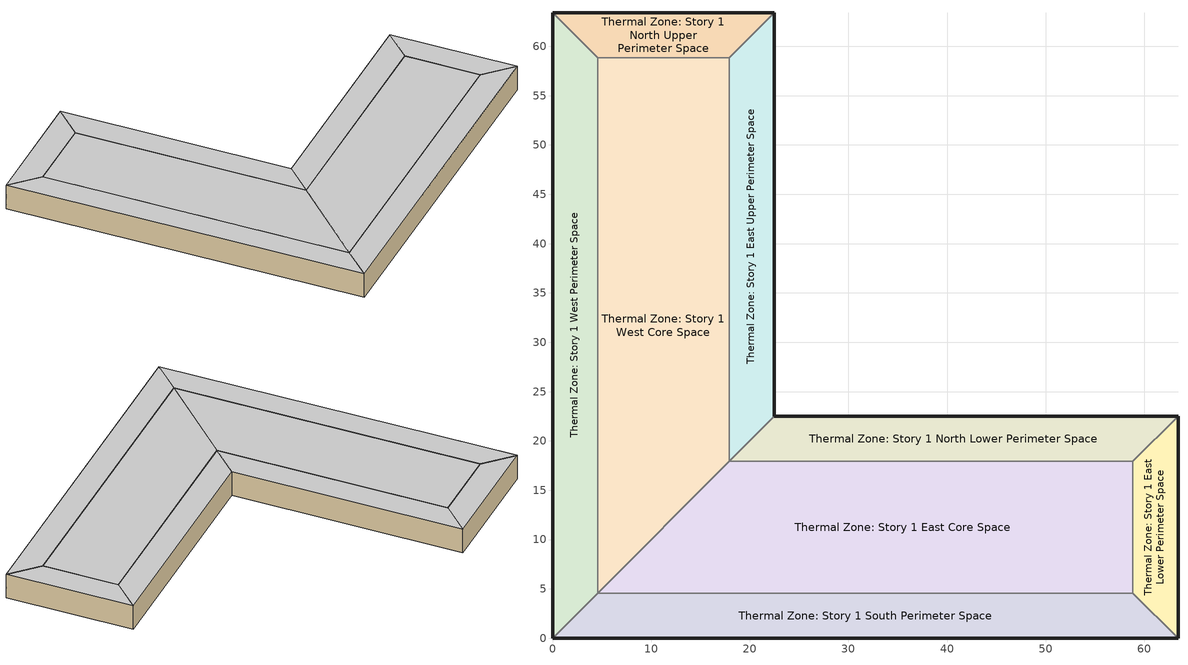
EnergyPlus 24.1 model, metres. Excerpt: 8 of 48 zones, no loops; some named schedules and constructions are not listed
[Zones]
Thermal Zone: Story 1 East Core Space
 floor adiabatic (ExtSlabCarpet 4in ClimateZone 1-8): 58.83,17.93 58.83,4.57 4.57,4.57 17.93,17.93 z0
 wall to Thermal Zone: Story 1 North Lower Perimeter Space (256 - interior walls Reversed): 58.83,17.93 17.93,17.93 z0:4.7
 wall to Thermal Zone: Story 1 East Lower Perimeter Space (256 - interior walls Reversed): 58.83,4.57 58.83,17.93 z0:4.7
 wall to Thermal Zone: Story 1 South Perimeter Space (256 - interior walls Reversed): 4.57,4.57 58.83,4.57 z0:4.7
 wall to Thermal Zone: Story 1 West Core Space (256 - interior walls Reversed): 17.93,17.93 4.57,4.57 z0:4.7
 ceiling to Thermal Zone: Story 2 East Core Space (256 - ceiling): 58.83,4.57 58.83,17.93 17.93,17.93 4.57,4.57 z4.7
Thermal Zone: Story 1 East Lower Perimeter Space
 floor adiabatic (ExtSlabCarpet 4in ClimateZone 1-8): 63.4,22.5 63.4,0 58.83,4.57 58.83,17.93 z0
 wall outside (256 - exterior walls): 63.4,0 63.4,22.5 z0:4.7
 wall to Thermal Zone: Story 1 South Perimeter Space (256 - interior walls): 58.83,4.57 63.4,0 z0:4.7
 wall to Thermal Zone: Story 1 North Lower Perimeter Space (256 - interior walls Reversed): 63.4,22.5 58.83,17.93 z0:4.7
 ceiling to Thermal Zone: Story 2 East Lower Perimeter Space (256 - ceiling): 63.4,0 63.4,22.5 58.83,17.93 58.83,4.57 z4.7
Thermal Zone: Story 1 East Upper Perimeter Space
 floor adiabatic (ExtSlabCarpet 4in ClimateZone 1-8): 22.5,63.4 22.5,22.5 17.93,17.93 17.93,58.83 z0
 wall outside (256 - exterior walls): 22.5,22.5 22.5,63.4 z0:4.7
 wall to Thermal Zone: Story 1 North Lower Perimeter Space (256 - interior walls): 17.93,17.93 22.5,22.5 z0:4.7
 wall to Thermal Zone: Story 1 West Core Space (256 - interior walls): 17.93,58.83 17.93,17.93 z0:4.7
 wall to Thermal Zone: Story 1 North Upper Perimeter Space (256 - interior walls): 22.5,63.4 17.93,58.83 z0:4.7
 ceiling to Thermal Zone: Story 2 East Upper Perimeter Space (256 - ceiling): 17.93,17.93 22.5,22.5 22.5,63.4 17.93,58.83 z4.7
Thermal Zone: Story 1 North Lower Perimeter Space
 floor adiabatic (ExtSlabCarpet 4in ClimateZone 1-8): 63.4,22.5 58.83,17.93 17.93,17.93 22.5,22.5 z0
 wall outside (256 - exterior walls): 63.4,22.5 22.5,22.5 z0:4.7
 ceiling to Thermal Zone: Story 2 North Lower Perimeter Space (256 - ceiling): 58.83,17.93 63.4,22.5 22.5,22.5 17.93,17.93 z4.7
Thermal Zone: Story 1 North Upper Perimeter Space
 floor adiabatic (ExtSlabCarpet 4in ClimateZone 1-8): 22.5,63.4 17.93,58.83 4.57,58.83 0,63.4 z0
 wall outside (256 - exterior walls): 22.5,63.4 0,63.4 z0:4.7
 wall to Thermal Zone: Story 1 West Core Space (256 - interior walls): 4.57,58.83 17.93,58.83 z0:4.7
 wall to Thermal Zone: Story 1 West Perimeter Space (256 - interior walls): 0,63.4 4.57,58.83 z0:4.7
 ceiling to Thermal Zone: Story 2 North Upper Perimeter Space (256 - ceiling): 17.93,58.83 22.5,63.4 0,63.4 4.57,58.83 z4.7
Thermal Zone: Story 1 South Perimeter Space
 floor adiabatic (ExtSlabCarpet 4in ClimateZone 1-8): 58.83,4.57 63.4,0 0,0 4.57,4.57 z0
 wall outside (256 - exterior walls): 0,0 63.4,0 z0:4.7
 wall to Thermal Zone: Story 1 West Perimeter Space (256 - interior walls): 4.57,4.57 0,0 z0:4.7
 ceiling to Thermal Zone: Story 2 South Perimeter Space (256 - ceiling): 63.4,0 58.83,4.57 4.57,4.57 0,0 z4.7
Thermal Zone: Story 1 West Core Space
 floor adiabatic (ExtSlabCarpet 4in ClimateZone 1-8): 17.93,58.83 17.93,17.93 4.57,4.57 4.57,58.83 z0
 wall to Thermal Zone: Story 1 West Perimeter Space (256 - interior walls): 4.57,58.83 4.57,4.57 z0:4.7
 ceiling to Thermal Zone: Story 2 West Core Space (256 - ceiling): 4.57,4.57 17.93,17.93 17.93,58.83 4.57,58.83 z4.7
Thermal Zone: Story 1 West Perimeter Space
 floor adiabatic (ExtSlabCarpet 4in ClimateZone 1-8): 0,63.4 4.57,58.83 4.57,4.57 0,0 z0
 wall outside (256 - exterior walls): 0,63.4 0,0 z0:4.7
 ceiling to Thermal Zone: Story 2 West Perimeter Space (256 - ceiling): 0,0 4.57,4.57 4.57,58.83 0,63.4 z4.7
[Schedule:Day:Interval]
Office Bldg Light Default Schedule 1: No, 07:00, 0.3, 09:00, 0.6, 13:00, 0.7, 17:00, 0.8, 19:00, 0.6, 20:00, 0.5, 22:00, 0.3, 23:00, 0.3, 24:00, 0.3
Office Bldg Light Rule 1 Day Schedule 1: No, 07:00, 0.3, 09:00, 0.3, 13:00, 0.3, 17:00, 0.3, 19:00, 0.3, 20:00, 0.3, 22:00, 0.3, 23:00, 0.3, 24:00, 0.3
Office Bldg Light Summer Design Day 1; Medium Office Bldg Equip Summer Design Day: No, 24:00, 1
Office Bldg Light Winter Design Day 1; Medium Office Bldg Occ Winter Design Day; Medium Office Bldg Equip Winter Design Day: No, 24:00, 0
Medium Office Bldg Occ Default Schedule: No, 06:00, 0.05, 07:00, 0.1, 08:00, 0.2, 09:00, 0.7, 13:00, 0.95, 17:00, 0.95, 18:00, 0.7, 20:00, 0.4, 22:00, 0.1, 24:00, 0.05
Medium Office Bldg Occ Rule 1 Day Schedule: No, 06:00, 0.05, 08:00, 0.1, 14:00, 0.5, 18:00, 0.1, 24:00, 0.05
Medium Office Bldg Occ Summer Design Day: No, 06:00, 0.05, 22:00, 1, 24:00, 0.05
Medium Office Bldg Equip Default Schedule: No, 08:00, 0.4, 12:00, 0.9, 13:00, 0.8, 17:00, 0.9, 18:00, 0.8, 20:00, 0.6, 22:00, 0.5, 24:00, 0.5
Medium Office Bldg Equip Rule 1 Day Schedule: No, 24:00, 0.3
CoreSpace Occ Default Schedule: No, 01:00, 0.1, 02:00, 0.1, 03:00, 0.1, 04:00, 0.1, 05:00, 0.1, 06:00, 0.1, 07:00, 0.2, 08:00, 0.2, 09:00, 0.2, 10:00, 0.5, 11:00, 0.5, 12:00, 0.5, 13:00, 0.8, 14:00, 0.8, 15:00, 1, 16:00, 1, 17:00, 1, 18:00, 1, 19:00, 1, 20:00, 0.9, 21:00, 0.2, 22:00, 0.2, 23:00, 0.2, 24:00, 0.2
CoreSpace Occ Weekend Schedule: No, 01:00, 0.1, 02:00, 0.1, 03:00, 0.1, 04:00, 0.1, 05:00, 0.1, 06:00, 0.1, 07:00, 0.2, 08:00, 0.2, 09:00, 0.2, 10:00, 0.4, 11:00, 0.4, 12:00, 0.4, 13:00, 0.7, 14:00, 0.7, 15:00, 0.9, 16:00, 0.9, 17:00, 0.9, 18:00, 0.9, 19:00, 0.9, 20:00, 0.6, 21:00, 0.2, 22:00, 0.2, 23:00, 0.2, 24:00, 0.2
Thermal Zone: Story 1 East Upper Perimeter Space Light Default Schedule; Thermal Zone: Story 1 East Upper Perimeter Space Occ Default Schedule; Thermal Zone: Story 1 East Upper Perimeter Space Equip Default Schedule: No, 01:00, 0.45, 02:00, 0.45, 03:00, 0.45, 04:00, 0.55, 05:00, 0.55, 06:00, 0.55, 07:00, 0.85, 08:00, 0.85, 09:00, 0.85, 10:00, 1, 11:00, 1, 12:00, 1, 13:00, 1, 14:00, 1, 15:00, 1, 16:00, 1, 17:00, 1, 18:00, 0.55, 19:00, 0.55, 20:00, 0.55, 21:00, 0.55, 22:00, 0.45, 23:00, 0.45, 24:00, 0.45
Thermal Zone: Story 1 East Upper Perimeter Space Light Weekend Schedule; Thermal Zone: Story 1 East Upper Perimeter Space Occ Weekend Schedule; Thermal Zone: Story 1 East Upper Perimeter Space Equip Weekend Schedule: No, 01:00, 0.45, 02:00, 0.45, 03:00, 0.45, 04:00, 0.55, 05:00, 0.55, 06:00, 0.55, 07:00, 0.75, 08:00, 0.75, 09:00, 0.75, 10:00, 1, 11:00, 1, 12:00, 1, 13:00, 1, 14:00, 1, 15:00, 1, 16:00, 1, 17:00, 0.95, 18:00, 0.55, 19:00, 0.55, 20:00, 0.55, 21:00, 0.55, 22:00, 0.45, 23:00, 0.45, 24:00, 0.45
Thermal Zone: Story 1 East Core Space Light Default Schedule; Thermal Zone: Story 1 East Core Space Occ Default Schedule; Thermal Zone: Story 1 East Core Space Equip Default Schedule: No, 01:00, 0.5, 02:00, 0.5, 03:00, 0.5, 04:00, 0.5, 05:00, 0.5, 06:00, 0.5, 07:00, 0.6, 08:00, 0.6, 09:00, 0.6, 10:00, 0.9, 11:00, 0.9, 12:00, 0.9, 13:00, 1, 14:00, 1, 15:00, 1, 16:00, 1, 17:00, 1, 18:00, 1, 19:00, 1, 20:00, 1, 21:00, 0.6, 22:00, 0.6, 23:00, 0.6, 24:00, 0.6
Thermal Zone: Story 1 East Core Space Light Weekend Schedule; Thermal Zone: Story 1 East Core Space Occ Weekend Schedule; Thermal Zone: Story 1 East Core Space Equip Weekend Schedule: No, 01:00, 0.5, 02:00, 0.5, 03:00, 0.5, 04:00, 0.5, 05:00, 0.5, 06:00, 0.5, 07:00, 0.6, 08:00, 0.6, 09:00, 0.6, 10:00, 0.8, 11:00, 0.8, 12:00, 0.8, 13:00, 1, 14:00, 1, 15:00, 1, 16:00, 1, 17:00, 1, 18:00, 1, 19:00, 1, 20:00, 1, 21:00, 0.6, 22:00, 0.6, 23:00, 0.6, 24:00, 0.6
Thermal Zone: Story 2 West Perimeter Space Light Default Schedule; Thermal Zone: Story 2 West Perimeter Space Occ Default Schedule; Thermal Zone: Story 2 West Perimeter Space Equip Default Schedule: No, 01:00, 0.15, 02:00, 0.05, 03:00, 0.05, 04:00, 0.05, 05:00, 0.05, 06:00, 0.05, 07:00, 0.05, 08:00, 0.15, 09:00, 0.15, 10:00, 0.15, 11:00, 0.45, 12:00, 0.45, 13:00, 0.45, 14:00, 0.75, 15:00, 0.75, 16:00, 0.95, 17:00, 0.95, 18:00, 0.95, 19:00, 0.95, 20:00, 0.95, 21:00, 0.85, 22:00, 0.15, 23:00, 0.15, 24:00, 0.15
Thermal Zone: Story 2 West Perimeter Space Light Weekend Schedule; Thermal Zone: Story 2 West Perimeter Space Occ Weekend Schedule; Thermal Zone: Story 2 West Perimeter Space Equip Weekend Schedule: No, 01:00, 0.15, 02:00, 0.05, 03:00, 0.05, 04:00, 0.05, 05:00, 0.05, 06:00, 0.05, 07:00, 0.05, 08:00, 0.15, 09:00, 0.15, 10:00, 0.15, 11:00, 0.35, 12:00, 0.35, 13:00, 0.35, 14:00, 0.65, 15:00, 0.65, 16:00, 0.85, 17:00, 0.85, 18:00, 0.85, 19:00, 0.85, 20:00, 0.85, 21:00, 0.55, 22:00, 0.15, 23:00, 0.15, 24:00, 0.15
Thermal Zone: Story 2 East Upper Perimeter Space Light Default Schedule; Thermal Zone: Story 2 East Upper Perimeter Space Occ Default Schedule; Thermal Zone: Story 2 East Upper Perimeter Space Equip Default Schedule: No, 01:00, 0.05, 02:00, 0.05, 03:00, 0.05, 04:00, 0.05, 05:00, 0.05, 06:00, 0.05, 07:00, 0.05, 08:00, 0.05, 09:00, 0.05, 10:00, 0.05, 11:00, 0.15, 12:00, 0.15, 13:00, 0.15, 14:00, 0.45, 15:00, 0.45, 16:00, 0.65, 17:00, 0.65, 18:00, 0.65, 19:00, 0.65, 20:00, 0.65, 21:00, 0.55, 22:00, 0.05, 23:00, 0.05, 24:00, 0.05
Thermal Zone: Story 2 East Upper Perimeter Space Light Weekend Schedule; Thermal Zone: Story 2 East Upper Perimeter Space Occ Weekend Schedule; Thermal Zone: Story 2 East Upper Perimeter Space Equip Weekend Schedule: No, 01:00, 0.05, 02:00, 0.05, 03:00, 0.05, 04:00, 0.05, 05:00, 0.05, 06:00, 0.05, 07:00, 0.05, 08:00, 0.05, 09:00, 0.05, 10:00, 0.05, 11:00, 0.05, 12:00, 0.05, 13:00, 0.05, 14:00, 0.35, 15:00, 0.35, 16:00, 0.55, 17:00, 0.55, 18:00, 0.55, 19:00, 0.55, 20:00, 0.55, 21:00, 0.25, 22:00, 0.05, 23:00, 0.05, 24:00, 0.05
Thermal Zone: Story 3 North Lower Perimeter Space Light Default Schedule; Thermal Zone: Story 3 North Lower Perimeter Space Occ Default Schedule; Thermal Zone: Story 3 North Lower Perimeter Space Equip Default Schedule: No, 01:00, 0.35, 02:00, 0.35, 03:00, 0.35, 04:00, 0.35, 05:00, 0.35, 06:00, 0.35, 07:00, 0.45, 08:00, 0.45, 09:00, 0.45, 10:00, 0.75, 11:00, 0.75, 12:00, 0.75, 13:00, 1, 14:00, 1, 15:00, 1, 16:00, 1, 17:00, 1, 18:00, 1, 19:00, 1, 20:00, 1, 21:00, 0.45, 22:00, 0.45, 23:00, 0.45, 24:00, 0.45
Thermal Zone: Story 3 North Lower Perimeter Space Light Weekend Schedule; Thermal Zone: Story 3 North Lower Perimeter Space Occ Weekend Schedule; Thermal Zone: Story 3 North Lower Perimeter Space Equip Weekend Schedule: No, 01:00, 0.35, 02:00, 0.35, 03:00, 0.35, 04:00, 0.35, 05:00, 0.35, 06:00, 0.35, 07:00, 0.45, 08:00, 0.45, 09:00, 0.45, 10:00, 0.65, 11:00, 0.65, 12:00, 0.65, 13:00, 0.95, 14:00, 0.95, 15:00, 1, 16:00, 1, 17:00, 1, 18:00, 1, 19:00, 1, 20:00, 0.85, 21:00, 0.45, 22:00, 0.45, 23:00, 0.45, 24:00, 0.45
Thermal Zone: Story 3 East Core Space Light Default Schedule; Thermal Zone: Story 3 East Core Space Occ Default Schedule; Thermal Zone: Story 3 East Core Space Equip Default Schedule: No, 01:00, 0.4, 02:00, 0.4, 03:00, 0.3, 04:00, 0.3, 05:00, 0.3, 06:00, 0.3, 07:00, 0.3, 08:00, 0.3, 09:00, 0.4, 10:00, 0.4, 11:00, 0.4, 12:00, 0.7, 13:00, 0.7, 14:00, 0.7, 15:00, 1, 16:00, 1, 17:00, 1, 18:00, 1, 19:00, 1, 20:00, 1, 21:00, 1, 22:00, 1, 23:00, 0.4, 24:00, 0.4
Thermal Zone: Story 3 East Core Space Light Weekend Schedule; Thermal Zone: Story 3 East Core Space Occ Weekend Schedule; Thermal Zone: Story 3 East Core Space Equip Weekend Schedule: No, 01:00, 0.4, 02:00, 0.4, 03:00, 0.3, 04:00, 0.3, 05:00, 0.3, 06:00, 0.3, 07:00, 0.3, 08:00, 0.3, 09:00, 0.4, 10:00, 0.4, 11:00, 0.4, 12:00, 0.6, 13:00, 0.6, 14:00, 0.6, 15:00, 0.9, 16:00, 0.9, 17:00, 1, 18:00, 1, 19:00, 1, 20:00, 1, 21:00, 1, 22:00, 0.8, 23:00, 0.4, 24:00, 0.4
Thermal Zone: Story 3 West Core Space Light Default Schedule; Thermal Zone: Story 3 West Core Space Occ Default Schedule; Thermal Zone: Story 3 West Core Space Equip Default Schedule: No, 01:00, 0.05, 02:00, 0.05, 03:00, 0.05, 04:00, 0.05, 05:00, 0.05, 06:00, 0.05, 07:00, 0.05, 08:00, 0.05, 09:00, 0.05, 10:00, 0.15, 11:00, 0.15, 12:00, 0.15, 13:00, 0.45, 14:00, 0.45, 15:00, 0.65, 16:00, 0.65, 17:00, 0.65, 18:00, 0.65, 19:00, 0.65, 20:00, 0.55, 21:00, 0.05, 22:00, 0.05, 23:00, 0.05, 24:00, 0.05
Thermal Zone: Story 3 West Core Space Light Weekend Schedule; Thermal Zone: Story 3 West Core Space Occ Weekend Schedule; Thermal Zone: Story 3 West Core Space Equip Weekend Schedule: No, 01:00, 0.05, 02:00, 0.05, 03:00, 0.05, 04:00, 0.05, 05:00, 0.05, 06:00, 0.05, 07:00, 0.05, 08:00, 0.05, 09:00, 0.05, 10:00, 0.05, 11:00, 0.05, 12:00, 0.05, 13:00, 0.35, 14:00, 0.35, 15:00, 0.55, 16:00, 0.55, 17:00, 0.55, 18:00, 0.55, 19:00, 0.55, 20:00, 0.25, 21:00, 0.05, 22:00, 0.05, 23:00, 0.05, 24:00, 0.05
Thermal Zone: Story 4 East Upper Perimeter Space Light Default Schedule; Thermal Zone: Story 4 East Upper Perimeter Space Occ Default Schedule; Thermal Zone: Story 4 East Upper Perimeter Space Equip Default Schedule: No, 01:00, 0.35, 02:00, 0.35, 03:00, 0.25, 04:00, 0.25, 05:00, 0.25, 06:00, 0.25, 07:00, 0.25, 08:00, 0.25, 09:00, 0.35, 10:00, 0.35, 11:00, 0.35, 12:00, 0.65, 13:00, 0.65, 14:00, 0.65, 15:00, 0.95, 16:00, 0.95, 17:00, 1, 18:00, 1, 19:00, 1, 20:00, 1, 21:00, 1, 22:00, 1, 23:00, 0.35, 24:00, 0.35
Thermal Zone: Story 4 East Upper Perimeter Space Light Weekend Schedule; Thermal Zone: Story 4 East Upper Perimeter Space Occ Weekend Schedule; Thermal Zone: Story 4 East Upper Perimeter Space Equip Weekend Schedule: No, 01:00, 0.35, 02:00, 0.35, 03:00, 0.25, 04:00, 0.25, 05:00, 0.25, 06:00, 0.25, 07:00, 0.25, 08:00, 0.25, 09:00, 0.35, 10:00, 0.35, 11:00, 0.35, 12:00, 0.55, 13:00, 0.55, 14:00, 0.55, 15:00, 0.85, 16:00, 0.85, 17:00, 1, 18:00, 1, 19:00, 1, 20:00, 1, 21:00, 1, 22:00, 0.75, 23:00, 0.35, 24:00, 0.35
Thermal Zone: Story 4 West Core Space Light Default Schedule; Thermal Zone: Story 4 West Core Space Occ Default Schedule; Thermal Zone: Story 4 West Core Space Equip Default Schedule; Thermal Zone: Story 5 West Core Space Light Default Schedule; Thermal Zone: Story 5 West Core Space Occ Default Schedule; Thermal Zone: Story 5 West Core Space Equip Default Schedule: No, 01:00, 0.55, 02:00, 0.45, 03:00, 0.45, 04:00, 0.45, 05:00, 0.45, 06:00, 0.45, 07:00, 0.45, 08:00, 0.55, 09:00, 0.55, 10:00, 0.55, 11:00, 0.85, 12:00, 0.85, 13:00, 0.85, 14:00, 1, 15:00, 1, 16:00, 1, 17:00, 1, 18:00, 1, 19:00, 1, 20:00, 1, 21:00, 1, 22:00, 0.55, 23:00, 0.55, 24:00, 0.55
Thermal Zone: Story 4 West Core Space Light Weekend Schedule; Thermal Zone: Story 4 West Core Space Occ Weekend Schedule; Thermal Zone: Story 4 West Core Space Equip Weekend Schedule; Thermal Zone: Story 5 West Core Space Light Weekend Schedule; Thermal Zone: Story 5 West Core Space Occ Weekend Schedule; Thermal Zone: Story 5 West Core Space Equip Weekend Schedule: No, 01:00, 0.55, 02:00, 0.45, 03:00, 0.45, 04:00, 0.45, 05:00, 0.45, 06:00, 0.45, 07:00, 0.45, 08:00, 0.55, 09:00, 0.55, 10:00, 0.55, 11:00, 0.75, 12:00, 0.75, 13:00, 0.75, 14:00, 1, 15:00, 1, 16:00, 1, 17:00, 1, 18:00, 1, 19:00, 1, 20:00, 1, 21:00, 0.95, 22:00, 0.55, 23:00, 0.55, 24:00, 0.55
Thermal Zone: Story 4 West Perimeter Space Light Default Schedule; Thermal Zone: Story 4 West Perimeter Space Occ Default Schedule; Thermal Zone: Story 4 West Perimeter Space Equip Default Schedule; Thermal Zone: Story 4 East Core Space Light Default Schedule; Thermal Zone: Story 4 East Core Space Occ Default Schedule; Thermal Zone: Story 4 East Core Space Equip Default Schedule; Thermal Zone: Story 5 East Core Space Light Default Schedule; Thermal Zone: Story 5 East Core Space Occ Default Schedule; Thermal Zone: Story 5 East Core Space Equip Default Schedule: No, 01:00, 0.5, 02:00, 0.5, 03:00, 0.4, 04:00, 0.4, 05:00, 0.4, 06:00, 0.4, 07:00, 0.4, 08:00, 0.4, 09:00, 0.5, 10:00, 0.5, 11:00, 0.5, 12:00, 0.8, 13:00, 0.8, 14:00, 0.8, 15:00, 1, 16:00, 1, 17:00, 1, 18:00, 1, 19:00, 1, 20:00, 1, 21:00, 1, 22:00, 1, 23:00, 0.5, 24:00, 0.5
Thermal Zone: Story 4 West Perimeter Space Light Weekend Schedule; Thermal Zone: Story 4 West Perimeter Space Occ Weekend Schedule; Thermal Zone: Story 4 West Perimeter Space Equip Weekend Schedule; Thermal Zone: Story 4 East Core Space Light Weekend Schedule; Thermal Zone: Story 4 East Core Space Occ Weekend Schedule; Thermal Zone: Story 4 East Core Space Equip Weekend Schedule; Thermal Zone: Story 5 East Core Space Light Weekend Schedule; Thermal Zone: Story 5 East Core Space Occ Weekend Schedule; Thermal Zone: Story 5 East Core Space Equip Weekend Schedule: No, 01:00, 0.5, 02:00, 0.5, 03:00, 0.4, 04:00, 0.4, 05:00, 0.4, 06:00, 0.4, 07:00, 0.4, 08:00, 0.4, 09:00, 0.5, 10:00, 0.5, 11:00, 0.5, 12:00, 0.7, 13:00, 0.7, 14:00, 0.7, 15:00, 1, 16:00, 1, 17:00, 1, 18:00, 1, 19:00, 1, 20:00, 1, 21:00, 1, 22:00, 0.9, 23:00, 0.5, 24:00, 0.5
Thermal Zone: Story 4 North Lower Perimeter Space Light Default Schedule; Thermal Zone: Story 4 North Lower Perimeter Space Occ Default Schedule; Thermal Zone: Story 4 North Lower Perimeter Space Equip Default Schedule: No, 01:00, 0.2, 02:00, 0.2, 03:00, 0.1, 04:00, 0.1, 05:00, 0.1, 06:00, 0.1, 07:00, 0.1, 08:00, 0.1, 09:00, 0.2, 10:00, 0.2, 11:00, 0.2, 12:00, 0.5, 13:00, 0.5, 14:00, 0.5, 15:00, 0.8, 16:00, 0.8, 17:00, 1, 18:00, 1, 19:00, 1, 20:00, 1, 21:00, 1, 22:00, 0.9, 23:00, 0.2, 24:00, 0.2
Thermal Zone: Story 4 North Lower Perimeter Space Light Weekend Schedule; Thermal Zone: Story 4 North Lower Perimeter Space Occ Weekend Schedule; Thermal Zone: Story 4 North Lower Perimeter Space Equip Weekend Schedule: No, 01:00, 0.2, 02:00, 0.2, 03:00, 0.1, 04:00, 0.1, 05:00, 0.1, 06:00, 0.1, 07:00, 0.1, 08:00, 0.1, 09:00, 0.2, 10:00, 0.2, 11:00, 0.2, 12:00, 0.4, 13:00, 0.4, 14:00, 0.4, 15:00, 0.7, 16:00, 0.7, 17:00, 0.9, 18:00, 0.9, 19:00, 0.9, 20:00, 0.9, 21:00, 0.9, 22:00, 0.6, 23:00, 0.2, 24:00, 0.2
Thermal Zone: Story 5 East Upper Perimeter Space Light Default Schedule; Thermal Zone: Story 5 East Upper Perimeter Space Occ Default Schedule; Thermal Zone: Story 5 East Upper Perimeter Space Equip Default Schedule: No, 01:00, 0.45, 02:00, 0.45, 03:00, 0.45, 04:00, 0.45, 05:00, 0.45, 06:00, 0.45, 07:00, 0.55, 08:00, 0.55, 09:00, 0.55, 10:00, 0.85, 11:00, 0.85, 12:00, 0.85, 13:00, 1, 14:00, 1, 15:00, 1, 16:00, 1, 17:00, 1, 18:00, 1, 19:00, 1, 20:00, 1, 21:00, 0.55, 22:00, 0.55, 23:00, 0.55, 24:00, 0.55
Thermal Zone: Story 5 East Upper Perimeter Space Light Weekend Schedule; Thermal Zone: Story 5 East Upper Perimeter Space Occ Weekend Schedule; Thermal Zone: Story 5 East Upper Perimeter Space Equip Weekend Schedule: No, 01:00, 0.45, 02:00, 0.45, 03:00, 0.45, 04:00, 0.45, 05:00, 0.45, 06:00, 0.45, 07:00, 0.55, 08:00, 0.55, 09:00, 0.55, 10:00, 0.75, 11:00, 0.75, 12:00, 0.75, 13:00, 1, 14:00, 1, 15:00, 1, 16:00, 1, 17:00, 1, 18:00, 1, 19:00, 1, 20:00, 0.95, 21:00, 0.55, 22:00, 0.55, 23:00, 0.55, 24:00, 0.55
Thermal Zone: Story 5 North Lower Perimeter Space Light Default Schedule; Thermal Zone: Story 5 North Lower Perimeter Space Occ Default Schedule; Thermal Zone: Story 5 North Lower Perimeter Space Equip Default Schedule: No, 01:00, 0.35, 02:00, 0.25, 03:00, 0.25, 04:00, 0.25, 05:00, 0.25, 06:00, 0.25, 07:00, 0.25, 08:00, 0.35, 09:00, 0.35, 10:00, 0.35, 11:00, 0.65, 12:00, 0.65, 13:00, 0.65, 14:00, 0.95, 15:00, 0.95, 16:00, 1, 17:00, 1, 18:00, 1, 19:00, 1, 20:00, 1, 21:00, 1, 22:00, 0.35, 23:00, 0.35, 24:00, 0.35
Thermal Zone: Story 5 North Lower Perimeter Space Light Weekend Schedule; Thermal Zone: Story 5 North Lower Perimeter Space Occ Weekend Schedule; Thermal Zone: Story 5 North Lower Perimeter Space Equip Weekend Schedule: No, 01:00, 0.35, 02:00, 0.25, 03:00, 0.25, 04:00, 0.25, 05:00, 0.25, 06:00, 0.25, 07:00, 0.25, 08:00, 0.35, 09:00, 0.35, 10:00, 0.35, 11:00, 0.55, 12:00, 0.55, 13:00, 0.55, 14:00, 0.85, 15:00, 0.85, 16:00, 1, 17:00, 1, 18:00, 1, 19:00, 1, 20:00, 1, 21:00, 0.75, 22:00, 0.35, 23:00, 0.35, 24:00, 0.35
Thermal Zone: Story 5 East Lower Perimeter Space Light Default Schedule; Thermal Zone: Story 5 East Lower Perimeter Space Occ Default Schedule; Thermal Zone: Story 5 East Lower Perimeter Space Equip Default Schedule: No, 01:00, 0.45, 02:00, 0.45, 03:00, 0.35, 04:00, 0.35, 05:00, 0.35, 06:00, 0.35, 07:00, 0.35, 08:00, 0.35, 09:00, 0.45, 10:00, 0.45, 11:00, 0.45, 12:00, 0.75, 13:00, 0.75, 14:00, 0.75, 15:00, 1, 16:00, 1, 17:00, 1, 18:00, 1, 19:00, 1, 20:00, 1, 21:00, 1, 22:00, 1, 23:00, 0.45, 24:00, 0.45
Thermal Zone: Story 5 East Lower Perimeter Space Light Weekend Schedule; Thermal Zone: Story 5 East Lower Perimeter Space Occ Weekend Schedule; Thermal Zone: Story 5 East Lower Perimeter Space Equip Weekend Schedule: No, 01:00, 0.45, 02:00, 0.45, 03:00, 0.35, 04:00, 0.35, 05:00, 0.35, 06:00, 0.35, 07:00, 0.35, 08:00, 0.35, 09:00, 0.45, 10:00, 0.45, 11:00, 0.45, 12:00, 0.65, 13:00, 0.65, 14:00, 0.65, 15:00, 0.95, 16:00, 0.95, 17:00, 1, 18:00, 1, 19:00, 1, 20:00, 1, 21:00, 1, 22:00, 0.85, 23:00, 0.45, 24:00, 0.45
Thermal Zone: Story 5 West Perimeter Space Light Default Schedule; Thermal Zone: Story 5 West Perimeter Space Occ Default Schedule; Thermal Zone: Story 5 West Perimeter Space Equip Default Schedule: No, 01:00, 0.05, 02:00, 0.05, 03:00, 0.05, 04:00, 0.05, 05:00, 0.05, 06:00, 0.05, 07:00, 0.05, 08:00, 0.05, 09:00, 0.05, 10:00, 0.35, 11:00, 0.35, 12:00, 0.35, 13:00, 0.65, 14:00, 0.65, 15:00, 0.85, 16:00, 0.85, 17:00, 0.85, 18:00, 0.85, 19:00, 0.85, 20:00, 0.75, 21:00, 0.05, 22:00, 0.05, 23:00, 0.05, 24:00, 0.05
Thermal Zone: Story 5 West Perimeter Space Light Weekend Schedule; Thermal Zone: Story 5 West Perimeter Space Occ Weekend Schedule; Thermal Zone: Story 5 West Perimeter Space Equip Weekend Schedule: No, 01:00, 0.05, 02:00, 0.05, 03:00, 0.05, 04:00, 0.05, 05:00, 0.05, 06:00, 0.05, 07:00, 0.05, 08:00, 0.05, 09:00, 0.05, 10:00, 0.25, 11:00, 0.25, 12:00, 0.25, 13:00, 0.55, 14:00, 0.55, 15:00, 0.75, 16:00, 0.75, 17:00, 0.75, 18:00, 0.75, 19:00, 0.75, 20:00, 0.45, 21:00, 0.05, 22:00, 0.05, 23:00, 0.05, 24:00, 0.05
[Schedule:Week:Daily]
CoreSpace Occ Week Rule - Jan1-Dec31: CoreSpace Occ Weekend Schedule, CoreSpace Occ Default Schedule, CoreSpace Occ Default Schedule, CoreSpace Occ Default Schedule, CoreSpace Occ Default Schedule, CoreSpace Occ Default Schedule, CoreSpace Occ Weekend Schedule, CoreSpace Occ Default Schedule, CoreSpace Occ Summer Design Day, CoreSpace Occ Winter Design Day, CoreSpace Occ Default Schedule, CoreSpace Occ Default Schedule
256 - Office Bldg Light Week Rule - Jan1-Dec31: Office Bldg Light Rule 1 Day Schedule 1, Office Bldg Light Default Schedule 1, Office Bldg Light Default Schedule 1, Office Bldg Light Default Schedule 1, Office Bldg Light Default Schedule 1, Office Bldg Light Default Schedule 1, Office Bldg Light Rule 1 Day Schedule 1, Office Bldg Light Default Schedule 1, Office Bldg Light Summer Design Day 1, Office Bldg Light Winter Design Day 1, Office Bldg Light Default Schedule 1, Office Bldg Light Default Schedule 1
Medium Office Bldg Occ Week Rule - Jan1-Dec31: Medium Office Bldg Occ Rule 1 Day Schedule, Medium Office Bldg Occ Default Schedule, Medium Office Bldg Occ Default Schedule, Medium Office Bldg Occ Default Schedule, Medium Office Bldg Occ Default Schedule, Medium Office Bldg Occ Default Schedule, Medium Office Bldg Occ Rule 1 Day Schedule, Medium Office Bldg Occ Default Schedule, Medium Office Bldg Occ Summer Design Day, Medium Office Bldg Occ Winter Design Day, Medium Office Bldg Occ Default Schedule, Medium Office Bldg Occ Default Schedule
Medium Office Bldg Equip Week Rule - Jan1-Dec31: Medium Office Bldg Equip Rule 1 Day Schedule, Medium Office Bldg Equip Default Schedule, Medium Office Bldg Equip Default Schedule, Medium Office Bldg Equip Default Schedule, Medium Office Bldg Equip Default Schedule, Medium Office Bldg Equip Default Schedule, Medium Office Bldg Equip Rule 1 Day Schedule, Medium Office Bldg Equip Default Schedule, Medium Office Bldg Equip Summer Design Day, Medium Office Bldg Equip Winter Design Day, Medium Office Bldg Equip Default Schedule, Medium Office Bldg Equip Default Schedule
Thermal Zone: Story 1 East Core Space Light Week Rule - Jan1-Dec31: Thermal Zone: Story 1 East Core Space Light Weekend Schedule, Thermal Zone: Story 1 East Core Space Light Default Schedule, Thermal Zone: Story 1 East Core Space Light Default Schedule, Thermal Zone: Story 1 East Core Space Light Default Schedule, Thermal Zone: Story 1 East Core Space Light Default Schedule, Thermal Zone: Story 1 East Core Space Light Default Schedule, Thermal Zone: Story 1 East Core Space Light Weekend Schedule, Thermal Zone: Story 1 East Core Space Light Default Schedule, CoreSpace Light Summer Design Day, CoreSpace Light Winter Design Day, Thermal Zone: Story 1 East Core Space Light Default Schedule, Thermal Zone: Story 1 East Core Space Light Default Schedule
Thermal Zone: Story 1 East Core Space Occ Week Rule - Jan1-Dec31: Thermal Zone: Story 1 East Core Space Occ Weekend Schedule, Thermal Zone: Story 1 East Core Space Occ Default Schedule, Thermal Zone: Story 1 East Core Space Occ Default Schedule, Thermal Zone: Story 1 East Core Space Occ Default Schedule, Thermal Zone: Story 1 East Core Space Occ Default Schedule, Thermal Zone: Story 1 East Core Space Occ Default Schedule, Thermal Zone: Story 1 East Core Space Occ Weekend Schedule, Thermal Zone: Story 1 East Core Space Occ Default Schedule, CoreSpace Occ Summer Design Day, CoreSpace Occ Winter Design Day, Thermal Zone: Story 1 East Core Space Occ Default Schedule, Thermal Zone: Story 1 East Core Space Occ Default Schedule
Thermal Zone: Story 1 East Core Space Equip Week Rule - Jan1-Dec31: Thermal Zone: Story 1 East Core Space Equip Weekend Schedule, Thermal Zone: Story 1 East Core Space Equip Default Schedule, Thermal Zone: Story 1 East Core Space Equip Default Schedule, Thermal Zone: Story 1 East Core Space Equip Default Schedule, Thermal Zone: Story 1 East Core Space Equip Default Schedule, Thermal Zone: Story 1 East Core Space Equip Default Schedule, Thermal Zone: Story 1 East Core Space Equip Weekend Schedule, Thermal Zone: Story 1 East Core Space Equip Default Schedule, CoreSpace Equip Summer Design Day, CoreSpace Equip Winter Design Day, Thermal Zone: Story 1 East Core Space Equip Default Schedule, Thermal Zone: Story 1 East Core Space Equip Default Schedule
Thermal Zone: Story 1 East Upper Perimeter Space Light Week Rule - Jan1-Dec31: Thermal Zone: Story 1 East Upper Perimeter Space Light Weekend Schedule, Thermal Zone: Story 1 East Upper Perimeter Space Light Default Schedule, Thermal Zone: Story 1 East Upper Perimeter Space Light Default Schedule, Thermal Zone: Story 1 East Upper Perimeter Space Light Default Schedule, Thermal Zone: Story 1 East Upper Perimeter Space Light Default Schedule, Thermal Zone: Story 1 East Upper Perimeter Space Light Default Schedule, Thermal Zone: Story 1 East Upper Perimeter Space Light Weekend Schedule, Thermal Zone: Story 1 East Upper Perimeter Space Light Default Schedule, PerimeterSpace Light Summer Design Day, PerimeterSpace Light Winter Design Day, Thermal Zone: Story 1 East Upper Perimeter Space Light Default Schedule, Thermal Zone: Story 1 East Upper Perimeter Space Light Default Schedule
Thermal Zone: Story 1 East Upper Perimeter Space Occ Week Rule - Jan1-Dec31: Thermal Zone: Story 1 East Upper Perimeter Space Occ Weekend Schedule, Thermal Zone: Story 1 East Upper Perimeter Space Occ Default Schedule, Thermal Zone: Story 1 East Upper Perimeter Space Occ Default Schedule, Thermal Zone: Story 1 East Upper Perimeter Space Occ Default Schedule, Thermal Zone: Story 1 East Upper Perimeter Space Occ Default Schedule, Thermal Zone: Story 1 East Upper Perimeter Space Occ Default Schedule, Thermal Zone: Story 1 East Upper Perimeter Space Occ Weekend Schedule, Thermal Zone: Story 1 East Upper Perimeter Space Occ Default Schedule, PerimeterSpace Occ Summer Design Day, PerimeterSpace Occ Winter Design Day, Thermal Zone: Story 1 East Upper Perimeter Space Occ Default Schedule, Thermal Zone: Story 1 East Upper Perimeter Space Occ Default Schedule
Thermal Zone: Story 1 East Upper Perimeter Space Equip Week Rule - Jan1-Dec31: Thermal Zone: Story 1 East Upper Perimeter Space Equip Weekend Schedule, Thermal Zone: Story 1 East Upper Perimeter Space Equip Default Schedule, Thermal Zone: Story 1 East Upper Perimeter Space Equip Default Schedule, Thermal Zone: Story 1 East Upper Perimeter Space Equip Default Schedule, Thermal Zone: Story 1 East Upper Perimeter Space Equip Default Schedule, Thermal Zone: Story 1 East Upper Perimeter Space Equip Default Schedule, Thermal Zone: Story 1 East Upper Perimeter Space Equip Weekend Schedule, Thermal Zone: Story 1 East Upper Perimeter Space Equip Default Schedule, PerimeterSpace Equip Summer Design Day, PerimeterSpace Equip Winter Design Day, Thermal Zone: Story 1 East Upper Perimeter Space Equip Default Schedule, Thermal Zone: Story 1 East Upper Perimeter Space Equip Default Schedule
Thermal Zone: Story 2 East Upper Perimeter Space Light Week Rule - Jan1-Dec31: Thermal Zone: Story 2 East Upper Perimeter Space Light Weekend Schedule, Thermal Zone: Story 2 East Upper Perimeter Space Light Default Schedule, Thermal Zone: Story 2 East Upper Perimeter Space Light Default Schedule, Thermal Zone: Story 2 East Upper Perimeter Space Light Default Schedule, Thermal Zone: Story 2 East Upper Perimeter Space Light Default Schedule, Thermal Zone: Story 2 East Upper Perimeter Space Light Default Schedule, Thermal Zone: Story 2 East Upper Perimeter Space Light Weekend Schedule, Thermal Zone: Story 2 East Upper Perimeter Space Light Default Schedule, PerimeterSpace Light Summer Design Day, PerimeterSpace Light Winter Design Day, Thermal Zone: Story 2 East Upper Perimeter Space Light Default Schedule, Thermal Zone: Story 2 East Upper Perimeter Space Light Default Schedule
Thermal Zone: Story 2 East Upper Perimeter Space Occ Week Rule - Jan1-Dec31: Thermal Zone: Story 2 East Upper Perimeter Space Occ Weekend Schedule, Thermal Zone: Story 2 East Upper Perimeter Space Occ Default Schedule, Thermal Zone: Story 2 East Upper Perimeter Space Occ Default Schedule, Thermal Zone: Story 2 East Upper Perimeter Space Occ Default Schedule, Thermal Zone: Story 2 East Upper Perimeter Space Occ Default Schedule, Thermal Zone: Story 2 East Upper Perimeter Space Occ Default Schedule, Thermal Zone: Story 2 East Upper Perimeter Space Occ Weekend Schedule, Thermal Zone: Story 2 East Upper Perimeter Space Occ Default Schedule, PerimeterSpace Occ Summer Design Day, PerimeterSpace Occ Winter Design Day, Thermal Zone: Story 2 East Upper Perimeter Space Occ Default Schedule, Thermal Zone: Story 2 East Upper Perimeter Space Occ Default Schedule
Thermal Zone: Story 2 East Upper Perimeter Space Equip Week Rule - Jan1-Dec31: Thermal Zone: Story 2 East Upper Perimeter Space Equip Weekend Schedule, Thermal Zone: Story 2 East Upper Perimeter Space Equip Default Schedule, Thermal Zone: Story 2 East Upper Perimeter Space Equip Default Schedule, Thermal Zone: Story 2 East Upper Perimeter Space Equip Default Schedule, Thermal Zone: Story 2 East Upper Perimeter Space Equip Default Schedule, Thermal Zone: Story 2 East Upper Perimeter Space Equip Default Schedule, Thermal Zone: Story 2 East Upper Perimeter Space Equip Weekend Schedule, Thermal Zone: Story 2 East Upper Perimeter Space Equip Default Schedule, PerimeterSpace Equip Summer Design Day, PerimeterSpace Equip Winter Design Day, Thermal Zone: Story 2 East Upper Perimeter Space Equip Default Schedule, Thermal Zone: Story 2 East Upper Perimeter Space Equip Default Schedule
Thermal Zone: Story 2 West Perimeter Space Light Week Rule - Jan1-Dec31: Thermal Zone: Story 2 West Perimeter Space Light Weekend Schedule, Thermal Zone: Story 2 West Perimeter Space Light Default Schedule, Thermal Zone: Story 2 West Perimeter Space Light Default Schedule, Thermal Zone: Story 2 West Perimeter Space Light Default Schedule, Thermal Zone: Story 2 West Perimeter Space Light Default Schedule, Thermal Zone: Story 2 West Perimeter Space Light Default Schedule, Thermal Zone: Story 2 West Perimeter Space Light Weekend Schedule, Thermal Zone: Story 2 West Perimeter Space Light Default Schedule, PerimeterSpace Light Summer Design Day, PerimeterSpace Light Winter Design Day, Thermal Zone: Story 2 West Perimeter Space Light Default Schedule, Thermal Zone: Story 2 West Perimeter Space Light Default Schedule
Thermal Zone: Story 2 West Perimeter Space Occ Week Rule - Jan1-Dec31: Thermal Zone: Story 2 West Perimeter Space Occ Weekend Schedule, Thermal Zone: Story 2 West Perimeter Space Occ Default Schedule, Thermal Zone: Story 2 West Perimeter Space Occ Default Schedule, Thermal Zone: Story 2 West Perimeter Space Occ Default Schedule, Thermal Zone: Story 2 West Perimeter Space Occ Default Schedule, Thermal Zone: Story 2 West Perimeter Space Occ Default Schedule, Thermal Zone: Story 2 West Perimeter Space Occ Weekend Schedule, Thermal Zone: Story 2 West Perimeter Space Occ Default Schedule, PerimeterSpace Occ Summer Design Day, PerimeterSpace Occ Winter Design Day, Thermal Zone: Story 2 West Perimeter Space Occ Default Schedule, Thermal Zone: Story 2 West Perimeter Space Occ Default Schedule
Thermal Zone: Story 2 West Perimeter Space Equip Week Rule - Jan1-Dec31: Thermal Zone: Story 2 West Perimeter Space Equip Weekend Schedule, Thermal Zone: Story 2 West Perimeter Space Equip Default Schedule, Thermal Zone: Story 2 West Perimeter Space Equip Default Schedule, Thermal Zone: Story 2 West Perimeter Space Equip Default Schedule, Thermal Zone: Story 2 West Perimeter Space Equip Default Schedule, Thermal Zone: Story 2 West Perimeter Space Equip Default Schedule, Thermal Zone: Story 2 West Perimeter Space Equip Weekend Schedule, Thermal Zone: Story 2 West Perimeter Space Equip Default Schedule, PerimeterSpace Equip Summer Design Day, PerimeterSpace Equip Winter Design Day, Thermal Zone: Story 2 West Perimeter Space Equip Default Schedule, Thermal Zone: Story 2 West Perimeter Space Equip Default Schedule
Thermal Zone: Story 3 East Core Space Light Week Rule - Jan1-Dec31: Thermal Zone: Story 3 East Core Space Light Weekend Schedule, Thermal Zone: Story 3 East Core Space Light Default Schedule, Thermal Zone: Story 3 East Core Space Light Default Schedule, Thermal Zone: Story 3 East Core Space Light Default Schedule, Thermal Zone: Story 3 East Core Space Light Default Schedule, Thermal Zone: Story 3 East Core Space Light Default Schedule, Thermal Zone: Story 3 East Core Space Light Weekend Schedule, Thermal Zone: Story 3 East Core Space Light Default Schedule, CoreSpace Light Summer Design Day, CoreSpace Light Winter Design Day, Thermal Zone: Story 3 East Core Space Light Default Schedule, Thermal Zone: Story 3 East Core Space Light Default Schedule
Thermal Zone: Story 3 East Core Space Occ Week Rule - Jan1-Dec31: Thermal Zone: Story 3 East Core Space Occ Weekend Schedule, Thermal Zone: Story 3 East Core Space Occ Default Schedule, Thermal Zone: Story 3 East Core Space Occ Default Schedule, Thermal Zone: Story 3 East Core Space Occ Default Schedule, Thermal Zone: Story 3 East Core Space Occ Default Schedule, Thermal Zone: Story 3 East Core Space Occ Default Schedule, Thermal Zone: Story 3 East Core Space Occ Weekend Schedule, Thermal Zone: Story 3 East Core Space Occ Default Schedule, CoreSpace Occ Summer Design Day, CoreSpace Occ Winter Design Day, Thermal Zone: Story 3 East Core Space Occ Default Schedule, Thermal Zone: Story 3 East Core Space Occ Default Schedule
Thermal Zone: Story 3 East Core Space Equip Week Rule - Jan1-Dec31: Thermal Zone: Story 3 East Core Space Equip Weekend Schedule, Thermal Zone: Story 3 East Core Space Equip Default Schedule, Thermal Zone: Story 3 East Core Space Equip Default Schedule, Thermal Zone: Story 3 East Core Space Equip Default Schedule, Thermal Zone: Story 3 East Core Space Equip Default Schedule, Thermal Zone: Story 3 East Core Space Equip Default Schedule, Thermal Zone: Story 3 East Core Space Equip Weekend Schedule, Thermal Zone: Story 3 East Core Space Equip Default Schedule, CoreSpace Equip Summer Design Day, CoreSpace Equip Winter Design Day, Thermal Zone: Story 3 East Core Space Equip Default Schedule, Thermal Zone: Story 3 East Core Space Equip Default Schedule
Thermal Zone: Story 3 North Lower Perimeter Space Light Week Rule - Jan1-Dec31: Thermal Zone: Story 3 North Lower Perimeter Space Light Weekend Schedule, Thermal Zone: Story 3 North Lower Perimeter Space Light Default Schedule, Thermal Zone: Story 3 North Lower Perimeter Space Light Default Schedule, Thermal Zone: Story 3 North Lower Perimeter Space Light Default Schedule, Thermal Zone: Story 3 North Lower Perimeter Space Light Default Schedule, Thermal Zone: Story 3 North Lower Perimeter Space Light Default Schedule, Thermal Zone: Story 3 North Lower Perimeter Space Light Weekend Schedule, Thermal Zone: Story 3 North Lower Perimeter Space Light Default Schedule, PerimeterSpace Light Summer Design Day, PerimeterSpace Light Winter Design Day, Thermal Zone: Story 3 North Lower Perimeter Space Light Default Schedule, Thermal Zone: Story 3 North Lower Perimeter Space Light Default Schedule
Thermal Zone: Story 3 North Lower Perimeter Space Occ Week Rule - Jan1-Dec31: Thermal Zone: Story 3 North Lower Perimeter Space Occ Weekend Schedule, Thermal Zone: Story 3 North Lower Perimeter Space Occ Default Schedule, Thermal Zone: Story 3 North Lower Perimeter Space Occ Default Schedule, Thermal Zone: Story 3 North Lower Perimeter Space Occ Default Schedule, Thermal Zone: Story 3 North Lower Perimeter Space Occ Default Schedule, Thermal Zone: Story 3 North Lower Perimeter Space Occ Default Schedule, Thermal Zone: Story 3 North Lower Perimeter Space Occ Weekend Schedule, Thermal Zone: Story 3 North Lower Perimeter Space Occ Default Schedule, PerimeterSpace Occ Summer Design Day, PerimeterSpace Occ Winter Design Day, Thermal Zone: Story 3 North Lower Perimeter Space Occ Default Schedule, Thermal Zone: Story 3 North Lower Perimeter Space Occ Default Schedule
Thermal Zone: Story 3 North Lower Perimeter Space Equip Week Rule - Jan1-Dec31: Thermal Zone: Story 3 North Lower Perimeter Space Equip Weekend Schedule, Thermal Zone: Story 3 North Lower Perimeter Space Equip Default Schedule, Thermal Zone: Story 3 North Lower Perimeter Space Equip Default Schedule, Thermal Zone: Story 3 North Lower Perimeter Space Equip Default Schedule, Thermal Zone: Story 3 North Lower Perimeter Space Equip Default Schedule, Thermal Zone: Story 3 North Lower Perimeter Space Equip Default Schedule, Thermal Zone: Story 3 North Lower Perimeter Space Equip Weekend Schedule, Thermal Zone: Story 3 North Lower Perimeter Space Equip Default Schedule, PerimeterSpace Equip Summer Design Day, PerimeterSpace Equip Winter Design Day, Thermal Zone: Story 3 North Lower Perimeter Space Equip Default Schedule, Thermal Zone: Story 3 North Lower Perimeter Space Equip Default Schedule
Thermal Zone: Story 3 West Core Space Light Week Rule - Jan1-Dec31: Thermal Zone: Story 3 West Core Space Light Weekend Schedule, Thermal Zone: Story 3 West Core Space Light Default Schedule, Thermal Zone: Story 3 West Core Space Light Default Schedule, Thermal Zone: Story 3 West Core Space Light Default Schedule, Thermal Zone: Story 3 West Core Space Light Default Schedule, Thermal Zone: Story 3 West Core Space Light Default Schedule, Thermal Zone: Story 3 West Core Space Light Weekend Schedule, Thermal Zone: Story 3 West Core Space Light Default Schedule, CoreSpace Light Summer Design Day, CoreSpace Light Winter Design Day, Thermal Zone: Story 3 West Core Space Light Default Schedule, Thermal Zone: Story 3 West Core Space Light Default Schedule
Thermal Zone: Story 3 West Core Space Occ Week Rule - Jan1-Dec31: Thermal Zone: Story 3 West Core Space Occ Weekend Schedule, Thermal Zone: Story 3 West Core Space Occ Default Schedule, Thermal Zone: Story 3 West Core Space Occ Default Schedule, Thermal Zone: Story 3 West Core Space Occ Default Schedule, Thermal Zone: Story 3 West Core Space Occ Default Schedule, Thermal Zone: Story 3 West Core Space Occ Default Schedule, Thermal Zone: Story 3 West Core Space Occ Weekend Schedule, Thermal Zone: Story 3 West Core Space Occ Default Schedule, CoreSpace Occ Summer Design Day, CoreSpace Occ Winter Design Day, Thermal Zone: Story 3 West Core Space Occ Default Schedule, Thermal Zone: Story 3 West Core Space Occ Default Schedule
Thermal Zone: Story 3 West Core Space Equip Week Rule - Jan1-Dec31: Thermal Zone: Story 3 West Core Space Equip Weekend Schedule, Thermal Zone: Story 3 West Core Space Equip Default Schedule, Thermal Zone: Story 3 West Core Space Equip Default Schedule, Thermal Zone: Story 3 West Core Space Equip Default Schedule, Thermal Zone: Story 3 West Core Space Equip Default Schedule, Thermal Zone: Story 3 West Core Space Equip Default Schedule, Thermal Zone: Story 3 West Core Space Equip Weekend Schedule, Thermal Zone: Story 3 West Core Space Equip Default Schedule, CoreSpace Equip Summer Design Day, CoreSpace Equip Winter Design Day, Thermal Zone: Story 3 West Core Space Equip Default Schedule, Thermal Zone: Story 3 West Core Space Equip Default Schedule
Thermal Zone: Story 4 East Core Space Light Week Rule - Jan1-Dec31: Thermal Zone: Story 4 East Core Space Light Weekend Schedule, Thermal Zone: Story 4 East Core Space Light Default Schedule, Thermal Zone: Story 4 East Core Space Light Default Schedule, Thermal Zone: Story 4 East Core Space Light Default Schedule, Thermal Zone: Story 4 East Core Space Light Default Schedule, Thermal Zone: Story 4 East Core Space Light Default Schedule, Thermal Zone: Story 4 East Core Space Light Weekend Schedule, Thermal Zone: Story 4 East Core Space Light Default Schedule, CoreSpace Light Summer Design Day, CoreSpace Light Winter Design Day, Thermal Zone: Story 4 East Core Space Light Default Schedule, Thermal Zone: Story 4 East Core Space Light Default Schedule
Thermal Zone: Story 4 East Core Space Occ Week Rule - Jan1-Dec31: Thermal Zone: Story 4 East Core Space Occ Weekend Schedule, Thermal Zone: Story 4 East Core Space Occ Default Schedule, Thermal Zone: Story 4 East Core Space Occ Default Schedule, Thermal Zone: Story 4 East Core Space Occ Default Schedule, Thermal Zone: Story 4 East Core Space Occ Default Schedule, Thermal Zone: Story 4 East Core Space Occ Default Schedule, Thermal Zone: Story 4 East Core Space Occ Weekend Schedule, Thermal Zone: Story 4 East Core Space Occ Default Schedule, CoreSpace Occ Summer Design Day, CoreSpace Occ Winter Design Day, Thermal Zone: Story 4 East Core Space Occ Default Schedule, Thermal Zone: Story 4 East Core Space Occ Default Schedule
Thermal Zone: Story 4 East Core Space Equip Week Rule - Jan1-Dec31: Thermal Zone: Story 4 East Core Space Equip Weekend Schedule, Thermal Zone: Story 4 East Core Space Equip Default Schedule, Thermal Zone: Story 4 East Core Space Equip Default Schedule, Thermal Zone: Story 4 East Core Space Equip Default Schedule, Thermal Zone: Story 4 East Core Space Equip Default Schedule, Thermal Zone: Story 4 East Core Space Equip Default Schedule, Thermal Zone: Story 4 East Core Space Equip Weekend Schedule, Thermal Zone: Story 4 East Core Space Equip Default Schedule, CoreSpace Equip Summer Design Day, CoreSpace Equip Winter Design Day, Thermal Zone: Story 4 East Core Space Equip Default Schedule, Thermal Zone: Story 4 East Core Space Equip Default Schedule
Thermal Zone: Story 4 East Upper Perimeter Space Light Week Rule - Jan1-Dec31: Thermal Zone: Story 4 East Upper Perimeter Space Light Weekend Schedule, Thermal Zone: Story 4 East Upper Perimeter Space Light Default Schedule, Thermal Zone: Story 4 East Upper Perimeter Space Light Default Schedule, Thermal Zone: Story 4 East Upper Perimeter Space Light Default Schedule, Thermal Zone: Story 4 East Upper Perimeter Space Light Default Schedule, Thermal Zone: Story 4 East Upper Perimeter Space Light Default Schedule, Thermal Zone: Story 4 East Upper Perimeter Space Light Weekend Schedule, Thermal Zone: Story 4 East Upper Perimeter Space Light Default Schedule, PerimeterSpace Light Summer Design Day, PerimeterSpace Light Winter Design Day, Thermal Zone: Story 4 East Upper Perimeter Space Light Default Schedule, Thermal Zone: Story 4 East Upper Perimeter Space Light Default Schedule
Thermal Zone: Story 4 East Upper Perimeter Space Occ Week Rule - Jan1-Dec31: Thermal Zone: Story 4 East Upper Perimeter Space Occ Weekend Schedule, Thermal Zone: Story 4 East Upper Perimeter Space Occ Default Schedule, Thermal Zone: Story 4 East Upper Perimeter Space Occ Default Schedule, Thermal Zone: Story 4 East Upper Perimeter Space Occ Default Schedule, Thermal Zone: Story 4 East Upper Perimeter Space Occ Default Schedule, Thermal Zone: Story 4 East Upper Perimeter Space Occ Default Schedule, Thermal Zone: Story 4 East Upper Perimeter Space Occ Weekend Schedule, Thermal Zone: Story 4 East Upper Perimeter Space Occ Default Schedule, PerimeterSpace Occ Summer Design Day, PerimeterSpace Occ Winter Design Day, Thermal Zone: Story 4 East Upper Perimeter Space Occ Default Schedule, Thermal Zone: Story 4 East Upper Perimeter Space Occ Default Schedule
Thermal Zone: Story 4 East Upper Perimeter Space Equip Week Rule - Jan1-Dec31: Thermal Zone: Story 4 East Upper Perimeter Space Equip Weekend Schedule, Thermal Zone: Story 4 East Upper Perimeter Space Equip Default Schedule, Thermal Zone: Story 4 East Upper Perimeter Space Equip Default Schedule, Thermal Zone: Story 4 East Upper Perimeter Space Equip Default Schedule, Thermal Zone: Story 4 East Upper Perimeter Space Equip Default Schedule, Thermal Zone: Story 4 East Upper Perimeter Space Equip Default Schedule, Thermal Zone: Story 4 East Upper Perimeter Space Equip Weekend Schedule, Thermal Zone: Story 4 East Upper Perimeter Space Equip Default Schedule, PerimeterSpace Equip Summer Design Day, PerimeterSpace Equip Winter Design Day, Thermal Zone: Story 4 East Upper Perimeter Space Equip Default Schedule, Thermal Zone: Story 4 East Upper Perimeter Space Equip Default Schedule
Thermal Zone: Story 4 North Lower Perimeter Space Light Week Rule - Jan1-Dec31: Thermal Zone: Story 4 North Lower Perimeter Space Light Weekend Schedule, Thermal Zone: Story 4 North Lower Perimeter Space Light Default Schedule, Thermal Zone: Story 4 North Lower Perimeter Space Light Default Schedule, Thermal Zone: Story 4 North Lower Perimeter Space Light Default Schedule, Thermal Zone: Story 4 North Lower Perimeter Space Light Default Schedule, Thermal Zone: Story 4 North Lower Perimeter Space Light Default Schedule, Thermal Zone: Story 4 North Lower Perimeter Space Light Weekend Schedule, Thermal Zone: Story 4 North Lower Perimeter Space Light Default Schedule, PerimeterSpace Light Summer Design Day, PerimeterSpace Light Winter Design Day, Thermal Zone: Story 4 North Lower Perimeter Space Light Default Schedule, Thermal Zone: Story 4 North Lower Perimeter Space Light Default Schedule
Thermal Zone: Story 4 North Lower Perimeter Space Occ Week Rule - Jan1-Dec31: Thermal Zone: Story 4 North Lower Perimeter Space Occ Weekend Schedule, Thermal Zone: Story 4 North Lower Perimeter Space Occ Default Schedule, Thermal Zone: Story 4 North Lower Perimeter Space Occ Default Schedule, Thermal Zone: Story 4 North Lower Perimeter Space Occ Default Schedule, Thermal Zone: Story 4 North Lower Perimeter Space Occ Default Schedule, Thermal Zone: Story 4 North Lower Perimeter Space Occ Default Schedule, Thermal Zone: Story 4 North Lower Perimeter Space Occ Weekend Schedule, Thermal Zone: Story 4 North Lower Perimeter Space Occ Default Schedule, PerimeterSpace Occ Summer Design Day, PerimeterSpace Occ Winter Design Day, Thermal Zone: Story 4 North Lower Perimeter Space Occ Default Schedule, Thermal Zone: Story 4 North Lower Perimeter Space Occ Default Schedule
Thermal Zone: Story 4 North Lower Perimeter Space Equip Week Rule - Jan1-Dec31: Thermal Zone: Story 4 North Lower Perimeter Space Equip Weekend Schedule, Thermal Zone: Story 4 North Lower Perimeter Space Equip Default Schedule, Thermal Zone: Story 4 North Lower Perimeter Space Equip Default Schedule, Thermal Zone: Story 4 North Lower Perimeter Space Equip Default Schedule, Thermal Zone: Story 4 North Lower Perimeter Space Equip Default Schedule, Thermal Zone: Story 4 North Lower Perimeter Space Equip Default Schedule, Thermal Zone: Story 4 North Lower Perimeter Space Equip Weekend Schedule, Thermal Zone: Story 4 North Lower Perimeter Space Equip Default Schedule, PerimeterSpace Equip Summer Design Day, PerimeterSpace Equip Winter Design Day, Thermal Zone: Story 4 North Lower Perimeter Space Equip Default Schedule, Thermal Zone: Story 4 North Lower Perimeter Space Equip Default Schedule
Thermal Zone: Story 4 West Core Space Light Week Rule - Jan1-Dec31: Thermal Zone: Story 4 West Core Space Light Weekend Schedule, Thermal Zone: Story 4 West Core Space Light Default Schedule, Thermal Zone: Story 4 West Core Space Light Default Schedule, Thermal Zone: Story 4 West Core Space Light Default Schedule, Thermal Zone: Story 4 West Core Space Light Default Schedule, Thermal Zone: Story 4 West Core Space Light Default Schedule, Thermal Zone: Story 4 West Core Space Light Weekend Schedule, Thermal Zone: Story 4 West Core Space Light Default Schedule, CoreSpace Light Summer Design Day, CoreSpace Light Winter Design Day, Thermal Zone: Story 4 West Core Space Light Default Schedule, Thermal Zone: Story 4 West Core Space Light Default Schedule
Thermal Zone: Story 4 West Core Space Occ Week Rule - Jan1-Dec31: Thermal Zone: Story 4 West Core Space Occ Weekend Schedule, Thermal Zone: Story 4 West Core Space Occ Default Schedule, Thermal Zone: Story 4 West Core Space Occ Default Schedule, Thermal Zone: Story 4 West Core Space Occ Default Schedule, Thermal Zone: Story 4 West Core Space Occ Default Schedule, Thermal Zone: Story 4 West Core Space Occ Default Schedule, Thermal Zone: Story 4 West Core Space Occ Weekend Schedule, Thermal Zone: Story 4 West Core Space Occ Default Schedule, CoreSpace Occ Summer Design Day, CoreSpace Occ Winter Design Day, Thermal Zone: Story 4 West Core Space Occ Default Schedule, Thermal Zone: Story 4 West Core Space Occ Default Schedule
Thermal Zone: Story 4 West Core Space Equip Week Rule - Jan1-Dec31: Thermal Zone: Story 4 West Core Space Equip Weekend Schedule, Thermal Zone: Story 4 West Core Space Equip Default Schedule, Thermal Zone: Story 4 West Core Space Equip Default Schedule, Thermal Zone: Story 4 West Core Space Equip Default Schedule, Thermal Zone: Story 4 West Core Space Equip Default Schedule, Thermal Zone: Story 4 West Core Space Equip Default Schedule, Thermal Zone: Story 4 West Core Space Equip Weekend Schedule, Thermal Zone: Story 4 West Core Space Equip Default Schedule, CoreSpace Equip Summer Design Day, CoreSpace Equip Winter Design Day, Thermal Zone: Story 4 West Core Space Equip Default Schedule, Thermal Zone: Story 4 West Core Space Equip Default Schedule
Thermal Zone: Story 4 West Perimeter Space Light Week Rule - Jan1-Dec31: Thermal Zone: Story 4 West Perimeter Space Light Weekend Schedule, Thermal Zone: Story 4 West Perimeter Space Light Default Schedule, Thermal Zone: Story 4 West Perimeter Space Light Default Schedule, Thermal Zone: Story 4 West Perimeter Space Light Default Schedule, Thermal Zone: Story 4 West Perimeter Space Light Default Schedule, Thermal Zone: Story 4 West Perimeter Space Light Default Schedule, Thermal Zone: Story 4 West Perimeter Space Light Weekend Schedule, Thermal Zone: Story 4 West Perimeter Space Light Default Schedule, PerimeterSpace Light Summer Design Day, PerimeterSpace Light Winter Design Day, Thermal Zone: Story 4 West Perimeter Space Light Default Schedule, Thermal Zone: Story 4 West Perimeter Space Light Default Schedule
Thermal Zone: Story 4 West Perimeter Space Occ Week Rule - Jan1-Dec31: Thermal Zone: Story 4 West Perimeter Space Occ Weekend Schedule, Thermal Zone: Story 4 West Perimeter Space Occ Default Schedule, Thermal Zone: Story 4 West Perimeter Space Occ Default Schedule, Thermal Zone: Story 4 West Perimeter Space Occ Default Schedule, Thermal Zone: Story 4 West Perimeter Space Occ Default Schedule, Thermal Zone: Story 4 West Perimeter Space Occ Default Schedule, Thermal Zone: Story 4 West Perimeter Space Occ Weekend Schedule, Thermal Zone: Story 4 West Perimeter Space Occ Default Schedule, PerimeterSpace Occ Summer Design Day, PerimeterSpace Occ Winter Design Day, Thermal Zone: Story 4 West Perimeter Space Occ Default Schedule, Thermal Zone: Story 4 West Perimeter Space Occ Default Schedule
Thermal Zone: Story 4 West Perimeter Space Equip Week Rule - Jan1-Dec31: Thermal Zone: Story 4 West Perimeter Space Equip Weekend Schedule, Thermal Zone: Story 4 West Perimeter Space Equip Default Schedule, Thermal Zone: Story 4 West Perimeter Space Equip Default Schedule, Thermal Zone: Story 4 West Perimeter Space Equip Default Schedule, Thermal Zone: Story 4 West Perimeter Space Equip Default Schedule, Thermal Zone: Story 4 West Perimeter Space Equip Default Schedule, Thermal Zone: Story 4 West Perimeter Space Equip Weekend Schedule, Thermal Zone: Story 4 West Perimeter Space Equip Default Schedule, PerimeterSpace Equip Summer Design Day, PerimeterSpace Equip Winter Design Day, Thermal Zone: Story 4 West Perimeter Space Equip Default Schedule, Thermal Zone: Story 4 West Perimeter Space Equip Default Schedule
Thermal Zone: Story 5 East Core Space Light Week Rule - Jan1-Dec31: Thermal Zone: Story 5 East Core Space Light Weekend Schedule, Thermal Zone: Story 5 East Core Space Light Default Schedule, Thermal Zone: Story 5 East Core Space Light Default Schedule, Thermal Zone: Story 5 East Core Space Light Default Schedule, Thermal Zone: Story 5 East Core Space Light Default Schedule, Thermal Zone: Story 5 East Core Space Light Default Schedule, Thermal Zone: Story 5 East Core Space Light Weekend Schedule, Thermal Zone: Story 5 East Core Space Light Default Schedule, CoreSpace Light Summer Design Day, CoreSpace Light Winter Design Day, Thermal Zone: Story 5 East Core Space Light Default Schedule, Thermal Zone: Story 5 East Core Space Light Default Schedule
